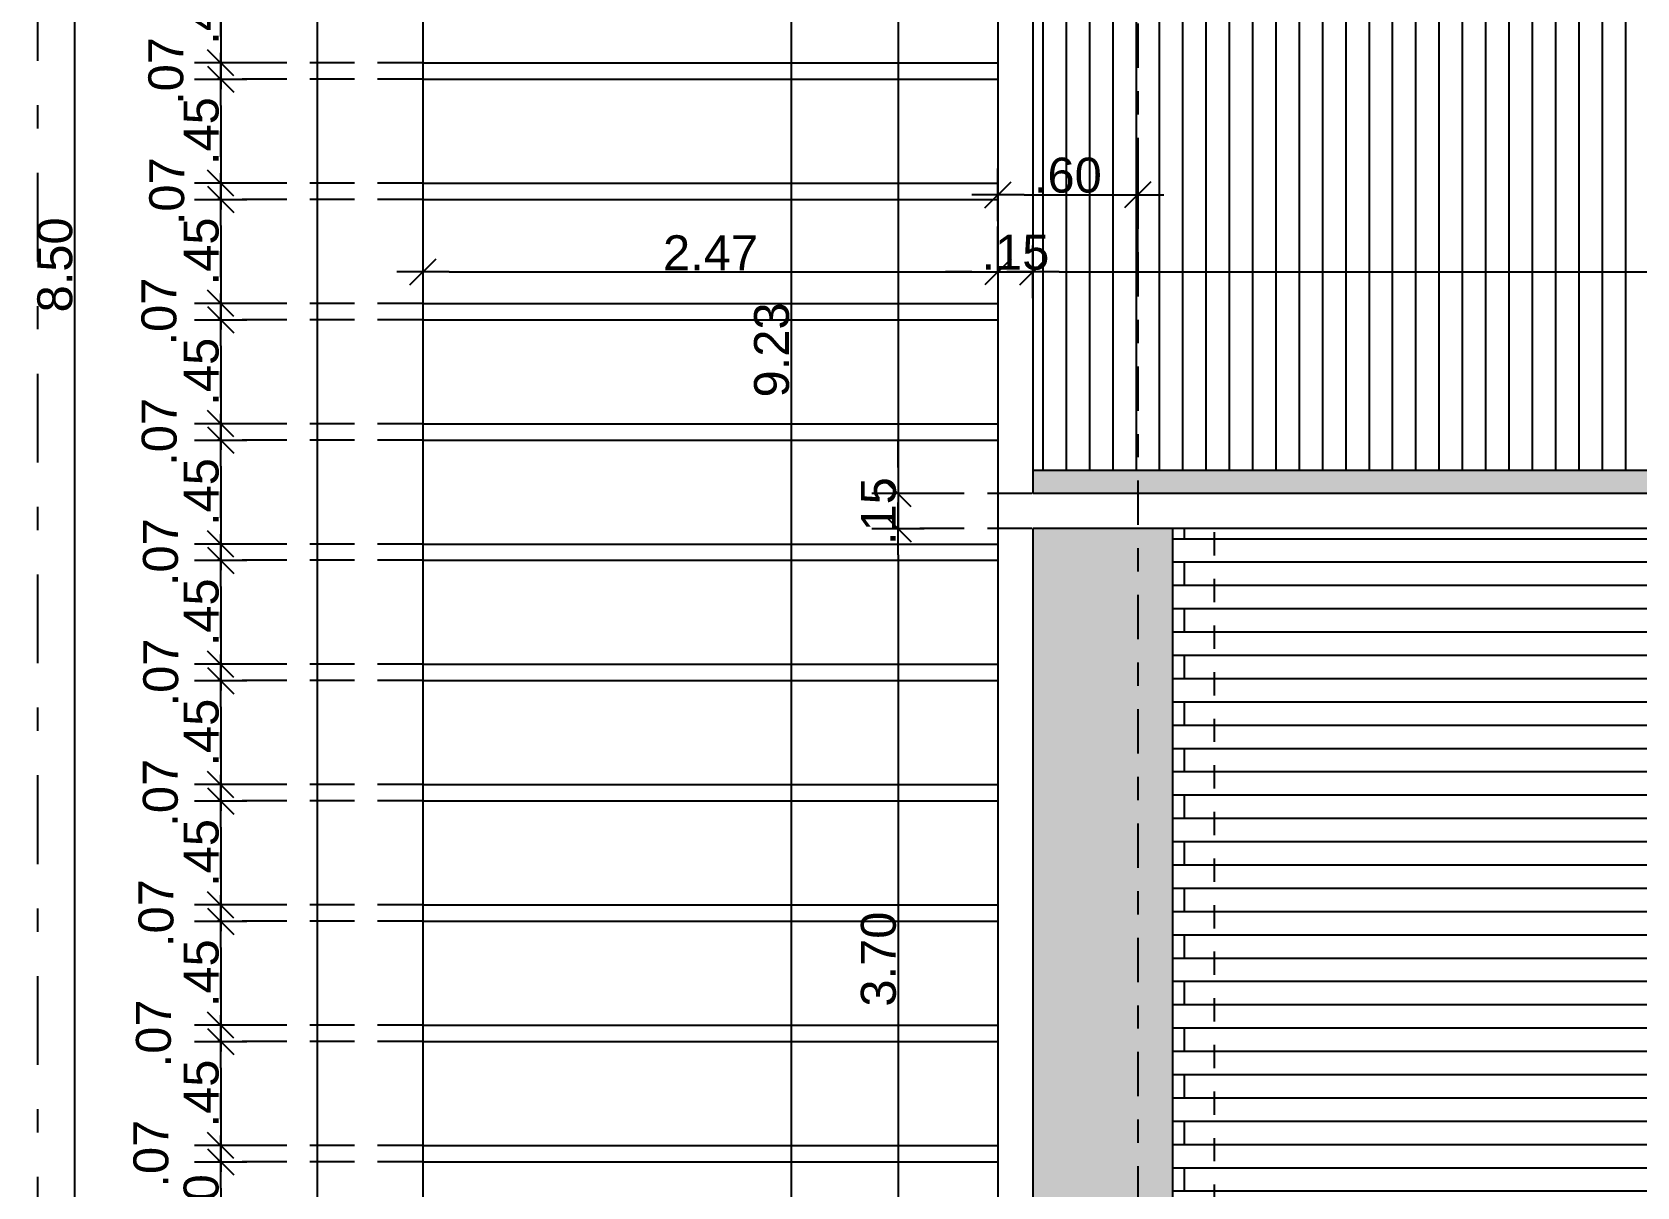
# Model space of a CAD drawing. Header units: millimetres. Extents: x 1974 to 2225, y 1614 to 1800.
# Drawn here: x 2056.56 to 2063.45, y 1635.02 to 1639.97 of the extents above; entities that cross this region are included whole.
import ezdxf

# ---------------------------------------------------------------- set-up
doc = ezdxf.new("R2010")
doc.units = ezdxf.units.MM
doc.header["$LTSCALE"] = 0.03
doc.header["$PDMODE"] = 34
doc.linetypes.add('DASHDOT', pattern=[25.4, 12.7, -6.35, 0, -6.35])
doc.linetypes.add('HIDDEN', pattern=[9.525, 6.35, -3.175])
for name, color, linetype in [('COTA', 250, 'Continuous'), ('PL09', 9, 'Continuous'), ('PL250', 250, 'Continuous'), ('PL251', 251, 'Continuous'), ('PL5', 5, 'Continuous'), ('PL6', 6, 'Continuous'), ('Projeção', 250, 'HIDDEN')]:
    doc.layers.add(name, color=color, linetype=linetype)
doc.styles.get("Standard").update_dxf_attribs({"font": 'arial.ttf'})
doc.dimstyles.new('TICK01', dxfattribs={"dimscale": 0, "dimtxt": 2, "dimasz": 1.5, "dimexe": 0.18, "dimexo": 0.06, "dimgap": 0.09, "dimtad": 1, "dimzin": 4, "dimdsep": 46, "dimtxsty": 'Standard', "dimblk": 'TICK1', "dimcen": 0.09, "dimclrd": 256, "dimclre": 256, "dimclrt": 4, "dimaunit": 1, "dimadec": 0, "dimazin": 0, "dimtfac": 1, "dimtix": 1, "dimtmove": 2, "dimatfit": 3, "dimldrblk": 'TICK1', "dimfxl": 1, "dimtolj": 1, "dimtzin": 12, "dimarcsym": 0})

# ---------------------------------------------------------------- blocks, each defined once
blk = doc.blocks.new('TICK1')
for p, q in [((0, 1), (0, -1)), ((-1, 0), (1, 0)), ((0.5, 0.5), (-0.5, -0.5))]:
    blk.add_line(p, q)
blk = doc.blocks.new('*D77')
at = {"layer": 'COTA', "linetype": 'HIDDEN', "lineweight": -2, "transparency": 16777216}
for p, q in [((2058.2391, 1638.95), (2058.2391, 1638.959)), ((2060.7061, 1638.941), (2060.7061, 1638.932))]:
    blk.add_line(p, q, dxfattribs=at)
at = {"layer": 'COTA', "lineweight": -2, "transparency": 16777216}
blk.add_line((2058.3516, 1638.9455), (2060.5936, 1638.9455), dxfattribs=at)
at = {"layer": 'DEFPOINTS', "color": 0, "transparency": 16777216}
for p in [(2058.2391, 1638.9455), (2060.7061, 1638.9455), (2060.7061, 1638.9455)]:
    blk.add_point(p, dxfattribs=at)
at = {"layer": 'COTA', "lineweight": -2, "transparency": 16777216, "xscale": 0.112499999905691, "yscale": 0.112499999905691, "zscale": 0.112499999905691, "rotation": 180}
blk.add_blockref('TICK1', (2058.2391, 1638.9455), dxfattribs=at)
at = {"layer": 'COTA', "lineweight": -2, "transparency": 16777216, "xscale": 0.112499999905691, "yscale": 0.112499999905691, "zscale": 0.112499999905691}
blk.add_blockref('TICK1', (2060.7061, 1638.9455), dxfattribs=at)
at = {"layer": 'COTA', "color": 4, "transparency": 16777216, "insert": (2059.4726, 1639.0275), "char_height": 0.15, "attachment_point": 5}
blk.add_mtext('\\A1;2.47', dxfattribs=at)
blk = doc.blocks.new('*D78')
at = {"layer": 'COTA', "linetype": 'HIDDEN', "lineweight": -2, "transparency": 16777216}
for p, q in [((2060.8561, 1638.95), (2060.8561, 1638.959)), ((2060.7061, 1638.941), (2060.7061, 1638.932))]:
    blk.add_line(p, q, dxfattribs=at)
at = {"layer": 'COTA', "lineweight": -2, "transparency": 16777216}
for p, q in [((2060.5936, 1638.9455), (2060.4811, 1638.9455)), ((2060.7061, 1638.9455), (2060.8561, 1638.9455)), ((2060.9686, 1638.9455), (2061.0811, 1638.9455))]:
    blk.add_line(p, q, dxfattribs=at)
at = {"layer": 'DEFPOINTS', "color": 0, "transparency": 16777216}
for p in [(2060.7061, 1638.9455), (2060.8561, 1638.9455), (2060.8561, 1638.9455)]:
    blk.add_point(p, dxfattribs=at)
at = {"layer": 'COTA', "lineweight": -2, "transparency": 16777216, "xscale": 0.112499999905691, "yscale": 0.112499999905691, "zscale": 0.112499999905691}
blk.add_blockref('TICK1', (2060.7061, 1638.9455), dxfattribs=at)
at = {"layer": 'COTA', "lineweight": -2, "transparency": 16777216, "xscale": 0.112499999905691, "yscale": 0.112499999905691, "zscale": 0.112499999905691, "rotation": 180}
blk.add_blockref('TICK1', (2060.8561, 1638.9455), dxfattribs=at)
at = {"layer": 'COTA', "color": 4, "transparency": 16777216, "insert": (2060.7811, 1639.0288), "char_height": 0.15, "attachment_point": 5}
blk.add_mtext('\\A1;.15', dxfattribs=at)
blk = doc.blocks.new('*D79')
at = {"layer": 'COTA', "linetype": 'HIDDEN', "lineweight": -2, "transparency": 16777216}
for p, q in [((2060.8561, 1638.95), (2060.8561, 1638.959)), ((2066.5581, 1638.95), (2066.5581, 1638.959))]:
    blk.add_line(p, q, dxfattribs=at)
at = {"layer": 'COTA', "lineweight": -2, "transparency": 16777216}
blk.add_line((2060.9686, 1638.9455), (2066.4456, 1638.9455), dxfattribs=at)
at = {"layer": 'DEFPOINTS', "color": 0, "transparency": 16777216}
for p in [(2060.8561, 1638.9455), (2066.5581, 1638.9455), (2066.5581, 1638.9455)]:
    blk.add_point(p, dxfattribs=at)
at = {"layer": 'COTA', "lineweight": -2, "transparency": 16777216, "xscale": 0.112499999905691, "yscale": 0.112499999905691, "zscale": 0.112499999905691, "rotation": 180}
blk.add_blockref('TICK1', (2060.8561, 1638.9455), dxfattribs=at)
at = {"layer": 'COTA', "lineweight": -2, "transparency": 16777216, "xscale": 0.112499999905691, "yscale": 0.112499999905691, "zscale": 0.112499999905691}
blk.add_blockref('TICK1', (2066.5581, 1638.9455), dxfattribs=at)
at = {"layer": 'COTA', "color": 4, "transparency": 16777216, "insert": (2063.7071, 1639.0288), "char_height": 0.15, "attachment_point": 5}
blk.add_mtext('\\A1;5.70', dxfattribs=at)
blk = doc.blocks.new('*D92')
at = {"layer": 'COTA', "linetype": 'HIDDEN', "lineweight": -2, "transparency": 16777216}
for p, q in [((2060.7061, 1638.95), (2060.7061, 1639.2898)), ((2061.3061, 1638.95), (2061.3061, 1639.2898))]:
    blk.add_line(p, q, dxfattribs=at)
at = {"layer": 'COTA', "lineweight": -2, "transparency": 16777216}
blk.add_line((2060.8186, 1639.2763), (2061.1936, 1639.2763), dxfattribs=at)
at = {"layer": 'DEFPOINTS', "color": 0, "transparency": 16777216}
for p in [(2061.3061, 1639.2763), (2060.7061, 1638.9455), (2061.3061, 1638.9455)]:
    blk.add_point(p, dxfattribs=at)
at = {"layer": 'COTA', "lineweight": -2, "transparency": 16777216, "xscale": 0.112499999905691, "yscale": 0.112499999905691, "zscale": 0.112499999905691, "rotation": 180}
blk.add_blockref('TICK1', (2060.7061, 1639.2763), dxfattribs=at)
at = {"layer": 'COTA', "lineweight": -2, "transparency": 16777216, "xscale": 0.112499999905691, "yscale": 0.112499999905691, "zscale": 0.112499999905691}
blk.add_blockref('TICK1', (2061.3061, 1639.2763), dxfattribs=at)
at = {"layer": 'COTA', "color": 4, "transparency": 16777216, "insert": (2061.0061, 1639.3596), "char_height": 0.15, "attachment_point": 5}
blk.add_mtext('\\A1;.60', dxfattribs=at)
blk = doc.blocks.new('*D130')
at = {"layer": 'COTA', "linetype": 'HIDDEN', "lineweight": -2, "transparency": 16777216}
for p, q in [((2058.2346, 1640.2892), (2057.357, 1640.2892)), ((2058.2346, 1639.8428), (2057.357, 1639.8428))]:
    blk.add_line(p, q, dxfattribs=at)
at = {"layer": 'COTA', "lineweight": -2, "transparency": 16777216}
blk.add_line((2057.3705, 1640.1767), (2057.3705, 1639.9553), dxfattribs=at)
at = {"layer": 'DEFPOINTS', "color": 0, "transparency": 16777216}
for p in [(2058.2391, 1640.2892), (2057.3705, 1639.8428), (2058.2391, 1639.8428)]:
    blk.add_point(p, dxfattribs=at)
at = {"layer": 'COTA', "lineweight": -2, "transparency": 16777216, "xscale": 0.112499999905691, "yscale": 0.112499999905691, "zscale": 0.112499999905691}
for p, rotation in [((2057.3705, 1640.2892), 90), ((2057.3705, 1639.8428), 270)]:
    blk.add_blockref('TICK1', p, dxfattribs=dict(at, rotation=rotation))
at = {"layer": 'COTA', "color": 4, "transparency": 16777216, "insert": (2057.2875, 1640.066), "char_height": 0.15, "attachment_point": 5, "rotation": 90}
blk.add_mtext('\\A1;.45', dxfattribs=at)
blk = doc.blocks.new('*D131')
at = {"layer": 'COTA', "lineweight": -2, "transparency": 16777216}
for p, q in [((2057.3705, 1639.9553), (2057.3705, 1640.0678)), ((2057.3705, 1639.8428), (2057.3705, 1639.7728)), ((2057.3705, 1639.6603), (2057.3705, 1639.5478))]:
    blk.add_line(p, q, dxfattribs=at)
at = {"layer": 'COTA', "linetype": 'HIDDEN', "lineweight": -2, "transparency": 16777216}
for p, q in [((2058.2346, 1639.8428), (2057.357, 1639.8428)), ((2058.2346, 1639.7728), (2057.357, 1639.7728))]:
    blk.add_line(p, q, dxfattribs=at)
at = {"layer": 'DEFPOINTS', "color": 0, "transparency": 16777216}
for p in [(2058.2391, 1639.8428), (2057.3705, 1639.7728), (2058.2391, 1639.7728)]:
    blk.add_point(p, dxfattribs=at)
at = {"layer": 'COTA', "lineweight": -2, "transparency": 16777216, "xscale": 0.112499999905691, "yscale": 0.112499999905691, "zscale": 0.112499999905691}
for p, rotation in [((2057.3705, 1639.8428), 270), ((2057.3705, 1639.7728), 90)]:
    blk.add_blockref('TICK1', p, dxfattribs=dict(at, rotation=rotation))
at = {"layer": 'COTA', "color": 4, "transparency": 16777216, "insert": (2057.1359, 1639.8078), "char_height": 0.15, "attachment_point": 5, "rotation": 90}
blk.add_mtext('\\A1;.07', dxfattribs=at)
blk = doc.blocks.new('*D132')
at = {"layer": 'COTA', "linetype": 'HIDDEN', "lineweight": -2, "transparency": 16777216}
for p, q in [((2058.2346, 1639.7728), (2057.357, 1639.7728)), ((2058.2346, 1639.3264), (2057.357, 1639.3264))]:
    blk.add_line(p, q, dxfattribs=at)
at = {"layer": 'COTA', "lineweight": -2, "transparency": 16777216}
blk.add_line((2057.3705, 1639.6603), (2057.3705, 1639.4389), dxfattribs=at)
at = {"layer": 'DEFPOINTS', "color": 0, "transparency": 16777216}
for p in [(2058.2391, 1639.7728), (2057.3705, 1639.3264), (2058.2391, 1639.3264)]:
    blk.add_point(p, dxfattribs=at)
at = {"layer": 'COTA', "lineweight": -2, "transparency": 16777216, "xscale": 0.112499999905691, "yscale": 0.112499999905691, "zscale": 0.112499999905691}
for p, rotation in [((2057.3705, 1639.7728), 90), ((2057.3705, 1639.3264), 270)]:
    blk.add_blockref('TICK1', p, dxfattribs=dict(at, rotation=rotation))
at = {"layer": 'COTA', "color": 4, "transparency": 16777216, "insert": (2057.2875, 1639.5496), "char_height": 0.15, "attachment_point": 5, "rotation": 90}
blk.add_mtext('\\A1;.45', dxfattribs=at)
blk = doc.blocks.new('*D133')
at = {"layer": 'COTA', "lineweight": -2, "transparency": 16777216}
for p, q in [((2057.3705, 1639.4389), (2057.3705, 1639.5514)), ((2057.3705, 1639.3264), (2057.3705, 1639.2564)), ((2057.3705, 1639.1439), (2057.3705, 1639.0314))]:
    blk.add_line(p, q, dxfattribs=at)
at = {"layer": 'COTA', "linetype": 'HIDDEN', "lineweight": -2, "transparency": 16777216}
for p, q in [((2058.2346, 1639.3264), (2057.357, 1639.3264)), ((2058.2346, 1639.2564), (2057.357, 1639.2564))]:
    blk.add_line(p, q, dxfattribs=at)
at = {"layer": 'DEFPOINTS', "color": 0, "transparency": 16777216}
for p in [(2058.2391, 1639.3264), (2057.3705, 1639.2564), (2058.2391, 1639.2564)]:
    blk.add_point(p, dxfattribs=at)
at = {"layer": 'COTA', "lineweight": -2, "transparency": 16777216, "xscale": 0.112499999905691, "yscale": 0.112499999905691, "zscale": 0.112499999905691}
for p, rotation in [((2057.3705, 1639.3264), 270), ((2057.3705, 1639.2564), 90)]:
    blk.add_blockref('TICK1', p, dxfattribs=dict(at, rotation=rotation))
at = {"layer": 'COTA', "color": 4, "transparency": 16777216, "insert": (2057.1398, 1639.2914), "char_height": 0.15, "attachment_point": 5, "rotation": 90}
blk.add_mtext('\\A1;.07', dxfattribs=at)
blk = doc.blocks.new('*D134')
at = {"layer": 'COTA', "linetype": 'HIDDEN', "lineweight": -2, "transparency": 16777216}
for p, q in [((2058.2346, 1639.2564), (2057.357, 1639.2564)), ((2058.2346, 1638.81), (2057.357, 1638.81))]:
    blk.add_line(p, q, dxfattribs=at)
at = {"layer": 'COTA', "lineweight": -2, "transparency": 16777216}
blk.add_line((2057.3705, 1639.1439), (2057.3705, 1638.9225), dxfattribs=at)
at = {"layer": 'DEFPOINTS', "color": 0, "transparency": 16777216}
for p in [(2058.2391, 1639.2564), (2057.3705, 1638.81), (2058.2391, 1638.81)]:
    blk.add_point(p, dxfattribs=at)
at = {"layer": 'COTA', "lineweight": -2, "transparency": 16777216, "xscale": 0.112499999905691, "yscale": 0.112499999905691, "zscale": 0.112499999905691}
for p, rotation in [((2057.3705, 1639.2564), 90), ((2057.3705, 1638.81), 270)]:
    blk.add_blockref('TICK1', p, dxfattribs=dict(at, rotation=rotation))
at = {"layer": 'COTA', "color": 4, "transparency": 16777216, "insert": (2057.2875, 1639.0332), "char_height": 0.15, "attachment_point": 5, "rotation": 90}
blk.add_mtext('\\A1;.45', dxfattribs=at)
blk = doc.blocks.new('*D135')
at = {"layer": 'COTA', "lineweight": -2, "transparency": 16777216}
for p, q in [((2057.3705, 1638.9225), (2057.3705, 1639.035)), ((2057.3705, 1638.81), (2057.3705, 1638.74)), ((2057.3705, 1638.6275), (2057.3705, 1638.515))]:
    blk.add_line(p, q, dxfattribs=at)
at = {"layer": 'COTA', "linetype": 'HIDDEN', "lineweight": -2, "transparency": 16777216}
for p, q in [((2058.2346, 1638.81), (2057.357, 1638.81)), ((2058.2346, 1638.74), (2057.357, 1638.74))]:
    blk.add_line(p, q, dxfattribs=at)
at = {"layer": 'DEFPOINTS', "color": 0, "transparency": 16777216}
for p in [(2058.2391, 1638.81), (2057.3705, 1638.74), (2058.2391, 1638.74)]:
    blk.add_point(p, dxfattribs=at)
at = {"layer": 'COTA', "lineweight": -2, "transparency": 16777216, "xscale": 0.112499999905691, "yscale": 0.112499999905691, "zscale": 0.112499999905691}
for p, rotation in [((2057.3705, 1638.81), 270), ((2057.3705, 1638.74), 90)]:
    blk.add_blockref('TICK1', p, dxfattribs=dict(at, rotation=rotation))
at = {"layer": 'COTA', "color": 4, "transparency": 16777216, "insert": (2057.1063, 1638.775), "char_height": 0.15, "attachment_point": 5, "rotation": 90}
blk.add_mtext('\\A1;.07', dxfattribs=at)
blk = doc.blocks.new('*D136')
at = {"layer": 'COTA', "linetype": 'HIDDEN', "lineweight": -2, "transparency": 16777216}
for p, q in [((2058.2346, 1638.74), (2057.357, 1638.74)), ((2058.2346, 1638.2936), (2057.357, 1638.2936))]:
    blk.add_line(p, q, dxfattribs=at)
at = {"layer": 'COTA', "lineweight": -2, "transparency": 16777216}
blk.add_line((2057.3705, 1638.6275), (2057.3705, 1638.4061), dxfattribs=at)
at = {"layer": 'DEFPOINTS', "color": 0, "transparency": 16777216}
for p in [(2058.2391, 1638.74), (2057.3705, 1638.2936), (2058.2391, 1638.2936)]:
    blk.add_point(p, dxfattribs=at)
at = {"layer": 'COTA', "lineweight": -2, "transparency": 16777216, "xscale": 0.112499999905691, "yscale": 0.112499999905691, "zscale": 0.112499999905691}
for p, rotation in [((2057.3705, 1638.74), 90), ((2057.3705, 1638.2936), 270)]:
    blk.add_blockref('TICK1', p, dxfattribs=dict(at, rotation=rotation))
at = {"layer": 'COTA', "color": 4, "transparency": 16777216, "insert": (2057.2875, 1638.5168), "char_height": 0.15, "attachment_point": 5, "rotation": 90}
blk.add_mtext('\\A1;.45', dxfattribs=at)
blk = doc.blocks.new('*D137')
at = {"layer": 'COTA', "lineweight": -2, "transparency": 16777216}
for p, q in [((2057.3705, 1638.4061), (2057.3705, 1638.5186)), ((2057.3705, 1638.2936), (2057.3705, 1638.2236)), ((2057.3705, 1638.1111), (2057.3705, 1637.9986))]:
    blk.add_line(p, q, dxfattribs=at)
at = {"layer": 'COTA', "linetype": 'HIDDEN', "lineweight": -2, "transparency": 16777216}
for p, q in [((2058.2346, 1638.2936), (2057.357, 1638.2936)), ((2058.2346, 1638.2236), (2057.357, 1638.2236))]:
    blk.add_line(p, q, dxfattribs=at)
at = {"layer": 'DEFPOINTS', "color": 0, "transparency": 16777216}
for p in [(2058.2391, 1638.2936), (2057.3705, 1638.2236), (2058.2391, 1638.2236)]:
    blk.add_point(p, dxfattribs=at)
at = {"layer": 'COTA', "lineweight": -2, "transparency": 16777216, "xscale": 0.112499999905691, "yscale": 0.112499999905691, "zscale": 0.112499999905691}
for p, rotation in [((2057.3705, 1638.2936), 270), ((2057.3705, 1638.2236), 90)]:
    blk.add_blockref('TICK1', p, dxfattribs=dict(at, rotation=rotation))
at = {"layer": 'COTA', "color": 4, "transparency": 16777216, "insert": (2057.1074, 1638.2586), "char_height": 0.15, "attachment_point": 5, "rotation": 90}
blk.add_mtext('\\A1;.07', dxfattribs=at)
blk = doc.blocks.new('*D138')
at = {"layer": 'COTA', "linetype": 'HIDDEN', "lineweight": -2, "transparency": 16777216}
for p, q in [((2058.2346, 1638.2236), (2057.357, 1638.2236)), ((2058.2346, 1637.7772), (2057.357, 1637.7772))]:
    blk.add_line(p, q, dxfattribs=at)
at = {"layer": 'COTA', "lineweight": -2, "transparency": 16777216}
blk.add_line((2057.3705, 1638.1111), (2057.3705, 1637.8897), dxfattribs=at)
at = {"layer": 'DEFPOINTS', "color": 0, "transparency": 16777216}
for p in [(2058.2391, 1638.2236), (2057.3705, 1637.7772), (2058.2391, 1637.7772)]:
    blk.add_point(p, dxfattribs=at)
at = {"layer": 'COTA', "lineweight": -2, "transparency": 16777216, "xscale": 0.112499999905691, "yscale": 0.112499999905691, "zscale": 0.112499999905691}
for p, rotation in [((2057.3705, 1638.2236), 90), ((2057.3705, 1637.7772), 270)]:
    blk.add_blockref('TICK1', p, dxfattribs=dict(at, rotation=rotation))
at = {"layer": 'COTA', "color": 4, "transparency": 16777216, "insert": (2057.2875, 1638.0004), "char_height": 0.15, "attachment_point": 5, "rotation": 90}
blk.add_mtext('\\A1;.45', dxfattribs=at)
blk = doc.blocks.new('*D139')
at = {"layer": 'COTA', "lineweight": -2, "transparency": 16777216}
for p, q in [((2057.3705, 1637.8897), (2057.3705, 1638.0022)), ((2057.3705, 1637.7772), (2057.3705, 1637.7072)), ((2057.3705, 1637.5947), (2057.3705, 1637.4822))]:
    blk.add_line(p, q, dxfattribs=at)
at = {"layer": 'COTA', "linetype": 'HIDDEN', "lineweight": -2, "transparency": 16777216}
for p, q in [((2058.2346, 1637.7772), (2057.357, 1637.7772)), ((2058.2346, 1637.7072), (2057.357, 1637.7072))]:
    blk.add_line(p, q, dxfattribs=at)
at = {"layer": 'DEFPOINTS', "color": 0, "transparency": 16777216}
for p in [(2058.2391, 1637.7772), (2057.3705, 1637.7072), (2058.2391, 1637.7072)]:
    blk.add_point(p, dxfattribs=at)
at = {"layer": 'COTA', "lineweight": -2, "transparency": 16777216, "xscale": 0.112499999905691, "yscale": 0.112499999905691, "zscale": 0.112499999905691}
for p, rotation in [((2057.3705, 1637.7772), 270), ((2057.3705, 1637.7072), 90)]:
    blk.add_blockref('TICK1', p, dxfattribs=dict(at, rotation=rotation))
at = {"layer": 'COTA', "color": 4, "transparency": 16777216, "insert": (2057.1129, 1637.7422), "char_height": 0.15, "attachment_point": 5, "rotation": 90}
blk.add_mtext('\\A1;.07', dxfattribs=at)
blk = doc.blocks.new('*D140')
at = {"layer": 'COTA', "linetype": 'HIDDEN', "lineweight": -2, "transparency": 16777216}
for p, q in [((2058.2346, 1637.7072), (2057.357, 1637.7072)), ((2058.2346, 1637.2608), (2057.357, 1637.2608))]:
    blk.add_line(p, q, dxfattribs=at)
at = {"layer": 'COTA', "lineweight": -2, "transparency": 16777216}
blk.add_line((2057.3705, 1637.5947), (2057.3705, 1637.3733), dxfattribs=at)
at = {"layer": 'DEFPOINTS', "color": 0, "transparency": 16777216}
for p in [(2058.2391, 1637.7072), (2057.3705, 1637.2608), (2058.2391, 1637.2608)]:
    blk.add_point(p, dxfattribs=at)
at = {"layer": 'COTA', "lineweight": -2, "transparency": 16777216, "xscale": 0.112499999905691, "yscale": 0.112499999905691, "zscale": 0.112499999905691}
for p, rotation in [((2057.3705, 1637.7072), 90), ((2057.3705, 1637.2608), 270)]:
    blk.add_blockref('TICK1', p, dxfattribs=dict(at, rotation=rotation))
at = {"layer": 'COTA', "color": 4, "transparency": 16777216, "insert": (2057.2875, 1637.484), "char_height": 0.15, "attachment_point": 5, "rotation": 90}
blk.add_mtext('\\A1;.45', dxfattribs=at)
blk = doc.blocks.new('*D141')
at = {"layer": 'COTA', "lineweight": -2, "transparency": 16777216}
for p, q in [((2057.3705, 1637.3733), (2057.3705, 1637.4858)), ((2057.3705, 1637.2608), (2057.3705, 1637.1908)), ((2057.3705, 1637.0783), (2057.3705, 1636.9658))]:
    blk.add_line(p, q, dxfattribs=at)
at = {"layer": 'COTA', "linetype": 'HIDDEN', "lineweight": -2, "transparency": 16777216}
for p, q in [((2058.2346, 1637.2608), (2057.357, 1637.2608)), ((2058.2346, 1637.1908), (2057.357, 1637.1908))]:
    blk.add_line(p, q, dxfattribs=at)
at = {"layer": 'DEFPOINTS', "color": 0, "transparency": 16777216}
for p in [(2058.2391, 1637.2608), (2057.3705, 1637.1908), (2058.2391, 1637.1908)]:
    blk.add_point(p, dxfattribs=at)
at = {"layer": 'COTA', "lineweight": -2, "transparency": 16777216, "xscale": 0.112499999905691, "yscale": 0.112499999905691, "zscale": 0.112499999905691}
for p, rotation in [((2057.3705, 1637.2608), 270), ((2057.3705, 1637.1908), 90)]:
    blk.add_blockref('TICK1', p, dxfattribs=dict(at, rotation=rotation))
at = {"layer": 'COTA', "color": 4, "transparency": 16777216, "insert": (2057.1141, 1637.2258), "char_height": 0.15, "attachment_point": 5, "rotation": 90}
blk.add_mtext('\\A1;.07', dxfattribs=at)
blk = doc.blocks.new('*D142')
at = {"layer": 'COTA', "linetype": 'HIDDEN', "lineweight": -2, "transparency": 16777216}
for p, q in [((2058.2346, 1637.1908), (2057.357, 1637.1908)), ((2058.2346, 1636.7444), (2057.357, 1636.7444))]:
    blk.add_line(p, q, dxfattribs=at)
at = {"layer": 'COTA', "lineweight": -2, "transparency": 16777216}
blk.add_line((2057.3705, 1637.0783), (2057.3705, 1636.8569), dxfattribs=at)
at = {"layer": 'DEFPOINTS', "color": 0, "transparency": 16777216}
for p in [(2058.2391, 1637.1908), (2057.3705, 1636.7444), (2058.2391, 1636.7444)]:
    blk.add_point(p, dxfattribs=at)
at = {"layer": 'COTA', "lineweight": -2, "transparency": 16777216, "xscale": 0.112499999905691, "yscale": 0.112499999905691, "zscale": 0.112499999905691}
for p, rotation in [((2057.3705, 1637.1908), 90), ((2057.3705, 1636.7444), 270)]:
    blk.add_blockref('TICK1', p, dxfattribs=dict(at, rotation=rotation))
at = {"layer": 'COTA', "color": 4, "transparency": 16777216, "insert": (2057.2875, 1636.9676), "char_height": 0.15, "attachment_point": 5, "rotation": 90}
blk.add_mtext('\\A1;.45', dxfattribs=at)
blk = doc.blocks.new('*D143')
at = {"layer": 'COTA', "lineweight": -2, "transparency": 16777216}
for p, q in [((2057.3705, 1636.8569), (2057.3705, 1636.9694)), ((2057.3705, 1636.7444), (2057.3705, 1636.6744)), ((2057.3705, 1636.5619), (2057.3705, 1636.4494))]:
    blk.add_line(p, q, dxfattribs=at)
at = {"layer": 'COTA', "linetype": 'HIDDEN', "lineweight": -2, "transparency": 16777216}
for p, q in [((2058.2346, 1636.7444), (2057.357, 1636.7444)), ((2058.2346, 1636.6744), (2057.357, 1636.6744))]:
    blk.add_line(p, q, dxfattribs=at)
at = {"layer": 'DEFPOINTS', "color": 0, "transparency": 16777216}
for p in [(2058.2391, 1636.7444), (2057.3705, 1636.6744), (2058.2391, 1636.6744)]:
    blk.add_point(p, dxfattribs=at)
at = {"layer": 'COTA', "lineweight": -2, "transparency": 16777216, "xscale": 0.112499999905691, "yscale": 0.112499999905691, "zscale": 0.112499999905691}
for p, rotation in [((2057.3705, 1636.7444), 270), ((2057.3705, 1636.6744), 90)]:
    blk.add_blockref('TICK1', p, dxfattribs=dict(at, rotation=rotation))
at = {"layer": 'COTA', "color": 4, "transparency": 16777216, "insert": (2057.1122, 1636.7094), "char_height": 0.15, "attachment_point": 5, "rotation": 90}
blk.add_mtext('\\A1;.07', dxfattribs=at)
blk = doc.blocks.new('*D144')
at = {"layer": 'COTA', "linetype": 'HIDDEN', "lineweight": -2, "transparency": 16777216}
for p, q in [((2058.2346, 1636.6744), (2057.357, 1636.6744)), ((2058.2346, 1636.228), (2057.357, 1636.228))]:
    blk.add_line(p, q, dxfattribs=at)
at = {"layer": 'COTA', "lineweight": -2, "transparency": 16777216}
blk.add_line((2057.3705, 1636.5619), (2057.3705, 1636.3405), dxfattribs=at)
at = {"layer": 'DEFPOINTS', "color": 0, "transparency": 16777216}
for p in [(2058.2391, 1636.6744), (2057.3705, 1636.228), (2058.2391, 1636.228)]:
    blk.add_point(p, dxfattribs=at)
at = {"layer": 'COTA', "lineweight": -2, "transparency": 16777216, "xscale": 0.112499999905691, "yscale": 0.112499999905691, "zscale": 0.112499999905691}
for p, rotation in [((2057.3705, 1636.6744), 90), ((2057.3705, 1636.228), 270)]:
    blk.add_blockref('TICK1', p, dxfattribs=dict(at, rotation=rotation))
at = {"layer": 'COTA', "color": 4, "transparency": 16777216, "insert": (2057.2875, 1636.4512), "char_height": 0.15, "attachment_point": 5, "rotation": 90}
blk.add_mtext('\\A1;.45', dxfattribs=at)
blk = doc.blocks.new('*D145')
at = {"layer": 'COTA', "lineweight": -2, "transparency": 16777216}
for p, q in [((2057.3705, 1636.3405), (2057.3705, 1636.453)), ((2057.3705, 1636.228), (2057.3705, 1636.158)), ((2057.3705, 1636.0455), (2057.3705, 1635.933))]:
    blk.add_line(p, q, dxfattribs=at)
at = {"layer": 'COTA', "linetype": 'HIDDEN', "lineweight": -2, "transparency": 16777216}
for p, q in [((2058.2346, 1636.228), (2057.357, 1636.228)), ((2058.2346, 1636.158), (2057.357, 1636.158))]:
    blk.add_line(p, q, dxfattribs=at)
at = {"layer": 'DEFPOINTS', "color": 0, "transparency": 16777216}
for p in [(2058.2391, 1636.228), (2057.3705, 1636.158), (2058.2391, 1636.158)]:
    blk.add_point(p, dxfattribs=at)
at = {"layer": 'COTA', "lineweight": -2, "transparency": 16777216, "xscale": 0.112499999905691, "yscale": 0.112499999905691, "zscale": 0.112499999905691}
for p, rotation in [((2057.3705, 1636.228), 270), ((2057.3705, 1636.158), 90)]:
    blk.add_blockref('TICK1', p, dxfattribs=dict(at, rotation=rotation))
at = {"layer": 'COTA', "color": 4, "transparency": 16777216, "insert": (2057.0936, 1636.193), "char_height": 0.15, "attachment_point": 5, "rotation": 90}
blk.add_mtext('\\A1;.07', dxfattribs=at)
blk = doc.blocks.new('*D146')
at = {"layer": 'COTA', "linetype": 'HIDDEN', "lineweight": -2, "transparency": 16777216}
for p, q in [((2058.2346, 1636.158), (2057.357, 1636.158)), ((2058.2346, 1635.7116), (2057.357, 1635.7116))]:
    blk.add_line(p, q, dxfattribs=at)
at = {"layer": 'COTA', "lineweight": -2, "transparency": 16777216}
blk.add_line((2057.3705, 1636.0455), (2057.3705, 1635.8241), dxfattribs=at)
at = {"layer": 'DEFPOINTS', "color": 0, "transparency": 16777216}
for p in [(2058.2391, 1636.158), (2057.3705, 1635.7116), (2058.2391, 1635.7116)]:
    blk.add_point(p, dxfattribs=at)
at = {"layer": 'COTA', "lineweight": -2, "transparency": 16777216, "xscale": 0.112499999905691, "yscale": 0.112499999905691, "zscale": 0.112499999905691}
for p, rotation in [((2057.3705, 1636.158), 90), ((2057.3705, 1635.7116), 270)]:
    blk.add_blockref('TICK1', p, dxfattribs=dict(at, rotation=rotation))
at = {"layer": 'COTA', "color": 4, "transparency": 16777216, "insert": (2057.2875, 1635.9348), "char_height": 0.15, "attachment_point": 5, "rotation": 90}
blk.add_mtext('\\A1;.45', dxfattribs=at)
blk = doc.blocks.new('*D147')
at = {"layer": 'COTA', "lineweight": -2, "transparency": 16777216}
for p, q in [((2057.3705, 1635.8241), (2057.3705, 1635.9366)), ((2057.3705, 1635.7116), (2057.3705, 1635.6416)), ((2057.3705, 1635.5291), (2057.3705, 1635.4166))]:
    blk.add_line(p, q, dxfattribs=at)
at = {"layer": 'COTA', "linetype": 'HIDDEN', "lineweight": -2, "transparency": 16777216}
for p, q in [((2058.2346, 1635.7116), (2057.357, 1635.7116)), ((2058.2346, 1635.6416), (2057.357, 1635.6416))]:
    blk.add_line(p, q, dxfattribs=at)
at = {"layer": 'DEFPOINTS', "color": 0, "transparency": 16777216}
for p in [(2058.2391, 1635.7116), (2057.3705, 1635.6416), (2058.2391, 1635.6416)]:
    blk.add_point(p, dxfattribs=at)
at = {"layer": 'COTA', "lineweight": -2, "transparency": 16777216, "xscale": 0.112499999905691, "yscale": 0.112499999905691, "zscale": 0.112499999905691}
for p, rotation in [((2057.3705, 1635.7116), 270), ((2057.3705, 1635.6416), 90)]:
    blk.add_blockref('TICK1', p, dxfattribs=dict(at, rotation=rotation))
at = {"layer": 'COTA', "color": 4, "transparency": 16777216, "insert": (2057.0827, 1635.6766), "char_height": 0.15, "attachment_point": 5, "rotation": 90}
blk.add_mtext('\\A1;.07', dxfattribs=at)
blk = doc.blocks.new('*D148')
at = {"layer": 'COTA', "linetype": 'HIDDEN', "lineweight": -2, "transparency": 16777216}
for p, q in [((2058.2346, 1635.6416), (2057.357, 1635.6416)), ((2058.2346, 1635.1952), (2057.357, 1635.1952))]:
    blk.add_line(p, q, dxfattribs=at)
at = {"layer": 'COTA', "lineweight": -2, "transparency": 16777216}
blk.add_line((2057.3705, 1635.5291), (2057.3705, 1635.3077), dxfattribs=at)
at = {"layer": 'DEFPOINTS', "color": 0, "transparency": 16777216}
for p in [(2058.2391, 1635.6416), (2057.3705, 1635.1952), (2058.2391, 1635.1952)]:
    blk.add_point(p, dxfattribs=at)
at = {"layer": 'COTA', "lineweight": -2, "transparency": 16777216, "xscale": 0.112499999905691, "yscale": 0.112499999905691, "zscale": 0.112499999905691}
for p, rotation in [((2057.3705, 1635.6416), 90), ((2057.3705, 1635.1952), 270)]:
    blk.add_blockref('TICK1', p, dxfattribs=dict(at, rotation=rotation))
at = {"layer": 'COTA', "color": 4, "transparency": 16777216, "insert": (2057.2875, 1635.4184), "char_height": 0.15, "attachment_point": 5, "rotation": 90}
blk.add_mtext('\\A1;.45', dxfattribs=at)
blk = doc.blocks.new('*D149')
at = {"layer": 'COTA', "lineweight": -2, "transparency": 16777216}
for p, q in [((2057.3705, 1635.3077), (2057.3705, 1635.4202)), ((2057.3705, 1635.1952), (2057.3705, 1635.1252)), ((2057.3705, 1635.0127), (2057.3705, 1634.9002))]:
    blk.add_line(p, q, dxfattribs=at)
at = {"layer": 'COTA', "linetype": 'HIDDEN', "lineweight": -2, "transparency": 16777216}
for p, q in [((2058.2346, 1635.1952), (2057.357, 1635.1952)), ((2058.2346, 1635.1252), (2057.357, 1635.1252))]:
    blk.add_line(p, q, dxfattribs=at)
at = {"layer": 'DEFPOINTS', "color": 0, "transparency": 16777216}
for p in [(2058.2391, 1635.1952), (2057.3705, 1635.1252), (2058.2391, 1635.1252)]:
    blk.add_point(p, dxfattribs=at)
at = {"layer": 'COTA', "lineweight": -2, "transparency": 16777216, "xscale": 0.112499999905691, "yscale": 0.112499999905691, "zscale": 0.112499999905691}
for p, rotation in [((2057.3705, 1635.1952), 270), ((2057.3705, 1635.1252), 90)]:
    blk.add_blockref('TICK1', p, dxfattribs=dict(at, rotation=rotation))
at = {"layer": 'COTA', "color": 4, "transparency": 16777216, "insert": (2057.0717, 1635.1602), "char_height": 0.15, "attachment_point": 5, "rotation": 90}
blk.add_mtext('\\A1;.07', dxfattribs=at)
blk = doc.blocks.new('*D150')
at = {"layer": 'COTA', "linetype": 'HIDDEN', "lineweight": -2, "transparency": 16777216}
for p, q in [((2058.2346, 1635.1252), (2057.357, 1635.1252)), ((2058.2346, 1634.7274), (2057.357, 1634.7274))]:
    blk.add_line(p, q, dxfattribs=at)
at = {"layer": 'COTA', "lineweight": -2, "transparency": 16777216}
blk.add_line((2057.3705, 1635.0127), (2057.3705, 1634.8399), dxfattribs=at)
at = {"layer": 'DEFPOINTS', "color": 0, "transparency": 16777216}
for p in [(2058.2391, 1635.1252), (2057.3705, 1634.7274), (2058.2391, 1634.7274)]:
    blk.add_point(p, dxfattribs=at)
at = {"layer": 'COTA', "lineweight": -2, "transparency": 16777216, "xscale": 0.112499999905691, "yscale": 0.112499999905691, "zscale": 0.112499999905691}
for p, rotation in [((2057.3705, 1635.1252), 90), ((2057.3705, 1634.7274), 270)]:
    blk.add_blockref('TICK1', p, dxfattribs=dict(at, rotation=rotation))
at = {"layer": 'COTA', "color": 4, "transparency": 16777216, "insert": (2057.2872, 1634.9263), "char_height": 0.15, "attachment_point": 5, "rotation": 90}
blk.add_mtext('\\A1;.40', dxfattribs=at)
blk = doc.blocks.new('*D156')
at = {"layer": 'COTA', "linetype": 'HIDDEN', "lineweight": -2, "transparency": 16777216}
for p, q in [((2060.7016, 1643.2234), (2056.7293, 1643.2234)), ((2057.366, 1634.7274), (2056.7293, 1634.7274))]:
    blk.add_line(p, q, dxfattribs=at)
at = {"layer": 'COTA', "lineweight": -2, "transparency": 16777216}
blk.add_line((2056.7428, 1643.1109), (2056.7428, 1634.8399), dxfattribs=at)
at = {"layer": 'DEFPOINTS', "color": 0, "transparency": 16777216}
for p in [(2060.7061, 1643.2234), (2056.7428, 1634.7274), (2057.3705, 1634.7274)]:
    blk.add_point(p, dxfattribs=at)
at = {"layer": 'COTA', "lineweight": -2, "transparency": 16777216, "xscale": 0.112499999905691, "yscale": 0.112499999905691, "zscale": 0.112499999905691}
for p, rotation in [((2056.7428, 1643.2234), 90), ((2056.7428, 1634.7274), 270)]:
    blk.add_blockref('TICK1', p, dxfattribs=dict(at, rotation=rotation))
at = {"layer": 'COTA', "color": 4, "transparency": 16777216, "insert": (2056.6595, 1638.9754), "char_height": 0.15, "attachment_point": 5, "rotation": 90}
blk.add_mtext('\\A1;8.50', dxfattribs=at)
blk = doc.blocks.new('*D161')
at = {"layer": 'COTA', "linetype": 'HIDDEN', "lineweight": -2, "transparency": 16777216}
for p, q in [((2060.2727, 1643.0734), (2060.2637, 1643.0734)), ((2060.8516, 1637.9934), (2060.2637, 1637.9934))]:
    blk.add_line(p, q, dxfattribs=at)
at = {"layer": 'COTA', "lineweight": -2, "transparency": 16777216}
blk.add_line((2060.2772, 1642.9609), (2060.2772, 1638.1059), dxfattribs=at)
at = {"layer": 'DEFPOINTS', "color": 0, "transparency": 16777216}
for p in [(2060.2772, 1643.0734), (2060.2772, 1637.9934), (2060.8561, 1637.9934)]:
    blk.add_point(p, dxfattribs=at)
at = {"layer": 'COTA', "lineweight": -2, "transparency": 16777216, "xscale": 0.112499999905691, "yscale": 0.112499999905691, "zscale": 0.112499999905691}
for p, rotation in [((2060.2772, 1643.0734), 90), ((2060.2772, 1637.9934), 270)]:
    blk.add_blockref('TICK1', p, dxfattribs=dict(at, rotation=rotation))
at = {"layer": 'COTA', "color": 4, "transparency": 16777216, "insert": (2060.1939, 1640.5334), "char_height": 0.15, "attachment_point": 5, "rotation": 90}
blk.add_mtext('\\A1;5.08', dxfattribs=at)
blk = doc.blocks.new('*D162')
at = {"layer": 'COTA', "lineweight": -2, "transparency": 16777216}
for p, q in [((2060.2772, 1638.1059), (2060.2772, 1638.2184)), ((2060.2772, 1637.9934), (2060.2772, 1637.8434)), ((2060.2772, 1637.7309), (2060.2772, 1637.6184))]:
    blk.add_line(p, q, dxfattribs=at)
at = {"layer": 'COTA', "linetype": 'HIDDEN', "lineweight": -2, "transparency": 16777216}
for p, q in [((2060.8516, 1637.9934), (2060.2637, 1637.9934)), ((2060.8516, 1637.8434), (2060.2637, 1637.8434))]:
    blk.add_line(p, q, dxfattribs=at)
at = {"layer": 'DEFPOINTS', "color": 0, "transparency": 16777216}
for p in [(2060.8561, 1637.9934), (2060.2772, 1637.8434), (2060.8561, 1637.8434)]:
    blk.add_point(p, dxfattribs=at)
at = {"layer": 'COTA', "lineweight": -2, "transparency": 16777216, "xscale": 0.112499999905691, "yscale": 0.112499999905691, "zscale": 0.112499999905691}
for p, rotation in [((2060.2772, 1637.9934), 270), ((2060.2772, 1637.8434), 90)]:
    blk.add_blockref('TICK1', p, dxfattribs=dict(at, rotation=rotation))
at = {"layer": 'COTA', "color": 4, "transparency": 16777216, "insert": (2060.1939, 1637.9184), "char_height": 0.15, "attachment_point": 5, "rotation": 90}
blk.add_mtext('\\A1;.15', dxfattribs=at)
blk = doc.blocks.new('*D163')
at = {"layer": 'COTA', "linetype": 'HIDDEN', "lineweight": -2, "transparency": 16777216}
for p, q in [((2060.8516, 1637.8434), (2060.2637, 1637.8434)), ((2060.8516, 1634.1474), (2060.2637, 1634.1474))]:
    blk.add_line(p, q, dxfattribs=at)
at = {"layer": 'COTA', "lineweight": -2, "transparency": 16777216}
blk.add_line((2060.2772, 1637.7309), (2060.2772, 1634.2599), dxfattribs=at)
at = {"layer": 'DEFPOINTS', "color": 0, "transparency": 16777216}
for p in [(2060.8561, 1637.8434), (2060.2772, 1634.1474), (2060.8561, 1634.1474)]:
    blk.add_point(p, dxfattribs=at)
at = {"layer": 'COTA', "lineweight": -2, "transparency": 16777216, "xscale": 0.112499999905691, "yscale": 0.112499999905691, "zscale": 0.112499999905691}
for p, rotation in [((2060.2772, 1637.8434), 90), ((2060.2772, 1634.1474), 270)]:
    blk.add_blockref('TICK1', p, dxfattribs=dict(at, rotation=rotation))
at = {"layer": 'COTA', "color": 4, "transparency": 16777216, "insert": (2060.1939, 1635.9954), "char_height": 0.15, "attachment_point": 5, "rotation": 90}
blk.add_mtext('\\A1;3.70', dxfattribs=at)
blk = doc.blocks.new('*D167')
at = {"layer": 'COTA', "linetype": 'HIDDEN', "lineweight": -2, "transparency": 16777216}
for p, q in [((2060.2727, 1643.2234), (2059.8052, 1643.2234)), ((2060.2727, 1633.9974), (2059.8052, 1633.9974))]:
    blk.add_line(p, q, dxfattribs=at)
at = {"layer": 'COTA', "lineweight": -2, "transparency": 16777216}
blk.add_line((2059.8187, 1643.1109), (2059.8187, 1634.1099), dxfattribs=at)
at = {"layer": 'DEFPOINTS', "color": 0, "transparency": 16777216}
for p in [(2060.2772, 1643.2234), (2059.8187, 1633.9974), (2060.2772, 1633.9974)]:
    blk.add_point(p, dxfattribs=at)
at = {"layer": 'COTA', "lineweight": -2, "transparency": 16777216, "xscale": 0.112499999905691, "yscale": 0.112499999905691, "zscale": 0.112499999905691}
for p, rotation in [((2059.8187, 1643.2234), 90), ((2059.8187, 1633.9974), 270)]:
    blk.add_blockref('TICK1', p, dxfattribs=dict(at, rotation=rotation))
at = {"layer": 'COTA', "color": 4, "transparency": 16777216, "insert": (2059.7353, 1638.6104), "char_height": 0.15, "attachment_point": 5, "rotation": 90}
blk.add_mtext('\\A1;9.23', dxfattribs=at)

msp = doc.modelspace()

# ---------------------------------------------------------------- hatches: boundary and pattern name
at = {"layer": 'PL09'}
h = msp.add_hatch(color=256, dxfattribs=at)
h.dxf.hatch_style = 1
h.paths.add_polyline_path([(2061.3061, 1638.0934), (2060.8561, 1638.0934), (2060.8561, 1637.9934), (2061.3061, 1637.9934)])
h.paths.add_polyline_path([(2066.5581, 1638.0934), (2061.3061, 1638.0934), (2061.3061, 1637.9934), (2066.5581, 1637.9934)])
at = {"layer": 'PL250'}
h = msp.add_hatch(dxfattribs=at)
h.set_pattern_fill('_USER', color=256, scale=0.1, angle=90, pattern_type=0)
h.set_pattern_definition([(90, (0, 0), (-0.1, 6e-18), [])])
h.paths.add_polyline_path([(2066.5581, 1641.9734), (2061.3061, 1641.9734), (2061.3061, 1638.0934), (2066.5581, 1638.0934)], flags=17)
h.paths.add_polyline_path([(2064.8686, 1640.8018), (2063.5956, 1640.8018), (2064.2321, 1641.2261)], flags=16)
h.paths.add_polyline_path([(2067.4281, 1642.2934), (2060.8561, 1642.2934), (2060.8561, 1638.0934), (2061.3061, 1638.0934), (2061.3061, 1641.9734), (2066.5581, 1641.9734), (2067.4281, 1641.9734)])
h.paths.add_polyline_path([(2067.5581, 1642.4234), (2060.8561, 1642.4234), (2060.8561, 1642.2934), (2067.4281, 1642.2934), (2067.4281, 1641.9734), (2067.5581, 1641.9734)], flags=17)
h.paths.add_polyline_path([(2067.6081, 1642.4734), (2060.8561, 1642.4734), (2060.8561, 1642.4234), (2067.5581, 1642.4234), (2067.5581, 1641.9734), (2067.6081, 1641.9734)])
h = msp.add_hatch(dxfattribs=at)
h.set_pattern_fill('_USER', color=256, scale=0.1, pattern_type=0)
h.set_pattern_definition([(0, (0, 0), (0, 0.1), [])])
h.paths.add_polyline_path([(2064.5321, 1637.8434), (2061.4561, 1637.8434), (2061.4561, 1634.7474), (2062.0561, 1634.7474), (2062.0561, 1625.8094), (2063.4331, 1625.8094), (2063.4331, 1625.7814), (2064.5321, 1625.7814)])
h.paths.add_polyline_path([(2063.1719, 1632.4876), (2063.1719, 1631.2145), (2062.7476, 1631.8511)], flags=16)
h.paths.add_polyline_path([(2066.4922, 1631.2145), (2066.4922, 1632.4876), (2066.9166, 1631.8511)], flags=16)
h.paths.add_polyline_path([(2067.7101, 1637.8434), (2064.5321, 1637.8434), (2064.5321, 1625.7814), (2067.7101, 1625.7814)])
at = {"layer": 'PL251'}
h = msp.add_hatch(dxfattribs=at)
h.set_pattern_fill('AR-SAND', color=256, scale=0.005, angle=180, style=0)
h.paths.add_polyline_path([(2062.0561, 1634.7474), (2061.4561, 1634.7474), (2061.4561, 1637.8434), (2061.3061, 1637.8434), (2061.3061, 1634.1474), (2061.4561, 1634.1474), (2061.4561, 1625.8094), (2062.0561, 1625.8094)])
h.paths.add_polyline_path([(2061.3061, 1637.8434), (2060.8561, 1637.8434), (2060.8561, 1634.1474), (2061.3061, 1634.1474)])

# ---------------------------------------------------------------- linework, layer by layer
at = {"color": 5, "linetype": 'DASHDOT'}
msp.add_line((2056.5861, 1619.1634), (2056.5861, 1645.7994), dxfattribs=at)
at = {"layer": 'PL5'}
for p, q in [((2066.5581, 1637.9934), (2060.8561, 1637.9934)), ((2066.5581, 1637.8434), (2060.8561, 1637.8434))]:
    msp.add_line(p, q, dxfattribs=at)
for points in [[(2068.3581, 1641.9734), (2068.3581, 1643.2234), (2060.7061, 1643.2234), (2060.7061, 1633.9974), (2061.3061, 1633.9974), (2061.3061, 1625.8094)], [(2068.2081, 1641.9734), (2068.2081, 1643.0734), (2060.8561, 1643.0734), (2060.8561, 1637.9934)], [(2060.8561, 1637.8434), (2060.8561, 1634.1474), (2061.4561, 1634.1474), (2061.4561, 1625.8094)]]:
    msp.add_lwpolyline(points, dxfattribs=at)
at = {"layer": 'PL6'}
for p, q in [((2057.7861, 1625.6814), (2057.7861, 1645.7994)), ((2058.2391, 1634.7274), (2058.2391, 1645.7994)), ((2058.2391, 1639.8428), (2060.7061, 1639.8428)), ((2058.2391, 1639.7728), (2060.7061, 1639.7728)), ((2058.2391, 1639.3264), (2060.7061, 1639.3264)), ((2058.2391, 1639.2564), (2060.7061, 1639.2564)), ((2058.2391, 1638.81), (2060.7061, 1638.81)), ((2058.2391, 1638.74), (2060.7061, 1638.74)), ((2058.2391, 1638.2936), (2060.7061, 1638.2936)), ((2058.2391, 1638.2236), (2060.7061, 1638.2236)), ((2066.5581, 1638.0934), (2060.8561, 1638.0934)), ((2058.2391, 1637.7772), (2060.7061, 1637.7772)), ((2058.2391, 1637.7072), (2060.7061, 1637.7072)), ((2058.2391, 1637.2608), (2060.7061, 1637.2608)), ((2058.2391, 1637.1908), (2060.7061, 1637.1908)), ((2058.2391, 1636.7444), (2060.7061, 1636.7444)), ((2058.2391, 1636.6744), (2060.7061, 1636.6744)), ((2058.2391, 1636.228), (2060.7061, 1636.228)), ((2058.2391, 1636.158), (2060.7061, 1636.158)), ((2058.2391, 1635.7116), (2060.7061, 1635.7116)), ((2058.2391, 1635.6416), (2060.7061, 1635.6416)), ((2058.2391, 1635.1952), (2060.7061, 1635.1952)), ((2058.2391, 1635.1252), (2060.7061, 1635.1252))]:
    msp.add_line(p, q, dxfattribs=at)
msp.add_lwpolyline([(2062.0561, 1625.8094), (2062.0561, 1634.7474), (2061.4561, 1634.7474), (2061.4561, 1637.8434)], dxfattribs=at)
at = {"layer": 'Projeção', "linetype": 'DASHDOT', "ltscale": 0.5}
msp.add_lwpolyline([(2066.5581, 1641.9734), (2061.3061, 1641.9734), (2061.3061, 1634.1474)], dxfattribs=at)
at = {"layer": 'Projeção', "linetype": 'HIDDEN', "ltscale": 0.5}
for points in [[(2062.1061, 1625.8094), (2062.1061, 1634.7974), (2061.5061, 1634.7974), (2061.5061, 1637.8434)], [(2062.2361, 1625.8094), (2062.2361, 1634.9274), (2061.6361, 1634.9274), (2061.6361, 1637.8434)]]:
    msp.add_lwpolyline(points, dxfattribs=at)

# ---------------------------------------------------------------- dimensions: what is measured, and where the dimension line sits
at = {"layer": 'COTA'}
for base, p1, p2, picture, middle in [((2056.7428, 1634.7274), (2060.7061, 1643.2234), (2057.3705, 1634.7274), '*D156', (2056.6595, 1638.9754)), ((2059.8187, 1633.9974), (2060.2772, 1643.2234), (2060.2772, 1633.9974), '*D167', (2059.7353, 1638.6104)), ((2060.2772, 1637.9934), (2060.2772, 1643.0734), (2060.8561, 1637.9934), '*D161', (2060.1939, 1640.5334)), ((2057.3705, 1639.8428), (2058.2391, 1640.2892), (2058.2391, 1639.8428), '*D130', (2057.2875, 1640.066)), ((2057.3705, 1639.3264), (2058.2391, 1639.7728), (2058.2391, 1639.3264), '*D132', (2057.2875, 1639.5496)), ((2057.3705, 1638.81), (2058.2391, 1639.2564), (2058.2391, 1638.81), '*D134', (2057.2875, 1639.0332)), ((2057.3705, 1638.2936), (2058.2391, 1638.74), (2058.2391, 1638.2936), '*D136', (2057.2875, 1638.5168)), ((2057.3705, 1637.7772), (2058.2391, 1638.2236), (2058.2391, 1637.7772), '*D138', (2057.2875, 1638.0004)), ((2060.2772, 1637.8434), (2060.8561, 1637.9934), (2060.8561, 1637.8434), '*D162', (2060.1939, 1637.9184)), ((2060.2772, 1634.1474), (2060.8561, 1637.8434), (2060.8561, 1634.1474), '*D163', (2060.1939, 1635.9954)), ((2057.3705, 1637.2608), (2058.2391, 1637.7072), (2058.2391, 1637.2608), '*D140', (2057.2875, 1637.484)), ((2057.3705, 1636.7444), (2058.2391, 1637.1908), (2058.2391, 1636.7444), '*D142', (2057.2875, 1636.9676)), ((2057.3705, 1636.228), (2058.2391, 1636.6744), (2058.2391, 1636.228), '*D144', (2057.2875, 1636.4512)), ((2057.3705, 1635.7116), (2058.2391, 1636.158), (2058.2391, 1635.7116), '*D146', (2057.2875, 1635.9348)), ((2057.3705, 1635.1952), (2058.2391, 1635.6416), (2058.2391, 1635.1952), '*D148', (2057.2875, 1635.4184)), ((2057.3705, 1634.7274), (2058.2391, 1635.1252), (2058.2391, 1634.7274), '*D150', (2057.2872, 1634.9263))]:
    dim = msp.add_linear_dim(base=base, p1=p1, p2=p2, angle=90, dimstyle='TICK01', override={"dimscale": 0.075}, dxfattribs=at)
    dim.commit()
    dim.dimension.update_dxf_attribs({"geometry": picture, "text_midpoint": middle})
for base, p1, p2, picture, middle in [((2057.3705, 1639.7728), (2058.2391, 1639.8428), (2058.2391, 1639.7728), '*D131', (2057.1359, 1639.8078)), ((2057.3705, 1639.2564), (2058.2391, 1639.3264), (2058.2391, 1639.2564), '*D133', (2057.1398, 1639.2914)), ((2057.3705, 1638.74), (2058.2391, 1638.81), (2058.2391, 1638.74), '*D135', (2057.1063, 1638.775)), ((2057.3705, 1638.2236), (2058.2391, 1638.2936), (2058.2391, 1638.2236), '*D137', (2057.1074, 1638.2586)), ((2057.3705, 1637.7072), (2058.2391, 1637.7772), (2058.2391, 1637.7072), '*D139', (2057.1129, 1637.7422)), ((2057.3705, 1637.1908), (2058.2391, 1637.2608), (2058.2391, 1637.1908), '*D141', (2057.1141, 1637.2258)), ((2057.3705, 1636.6744), (2058.2391, 1636.7444), (2058.2391, 1636.6744), '*D143', (2057.1122, 1636.7094)), ((2057.3705, 1636.158), (2058.2391, 1636.228), (2058.2391, 1636.158), '*D145', (2057.0936, 1636.193)), ((2057.3705, 1635.6416), (2058.2391, 1635.7116), (2058.2391, 1635.6416), '*D147', (2057.0827, 1635.6766)), ((2057.3705, 1635.1252), (2058.2391, 1635.1952), (2058.2391, 1635.1252), '*D149', (2057.0717, 1635.1602))]:
    dim = msp.add_linear_dim(base=base, p1=p1, p2=p2, angle=90, dimstyle='TICK01', override={"dimscale": 0.075}, dxfattribs=at)
    dim.commit()
    dim.dimension.update_dxf_attribs({"geometry": picture, "text_midpoint": middle, "dimtype": 160})
for base, p1, p2, picture, middle in [((2061.3061, 1639.2763), (2060.7061, 1638.9455), (2061.3061, 1638.9455), '*D92', (2061.0061, 1639.3596)), ((2060.7061, 1638.9455), (2058.2391, 1638.9455), (2060.7061, 1638.9455), '*D77', (2059.4726, 1639.0275)), ((2060.8561, 1638.9455), (2060.7061, 1638.9455), (2060.8561, 1638.9455), '*D78', (2060.7811, 1639.0288)), ((2066.5581, 1638.9455), (2060.8561, 1638.9455), (2066.5581, 1638.9455), '*D79', (2063.7071, 1639.0288))]:
    dim = msp.add_linear_dim(base=base, p1=p1, p2=p2, dimstyle='TICK01', override={"dimscale": 0.075}, dxfattribs=at)
    dim.commit()
    dim.dimension.update_dxf_attribs({"geometry": picture, "text_midpoint": middle})

doc.saveas('drawing.dxf')
